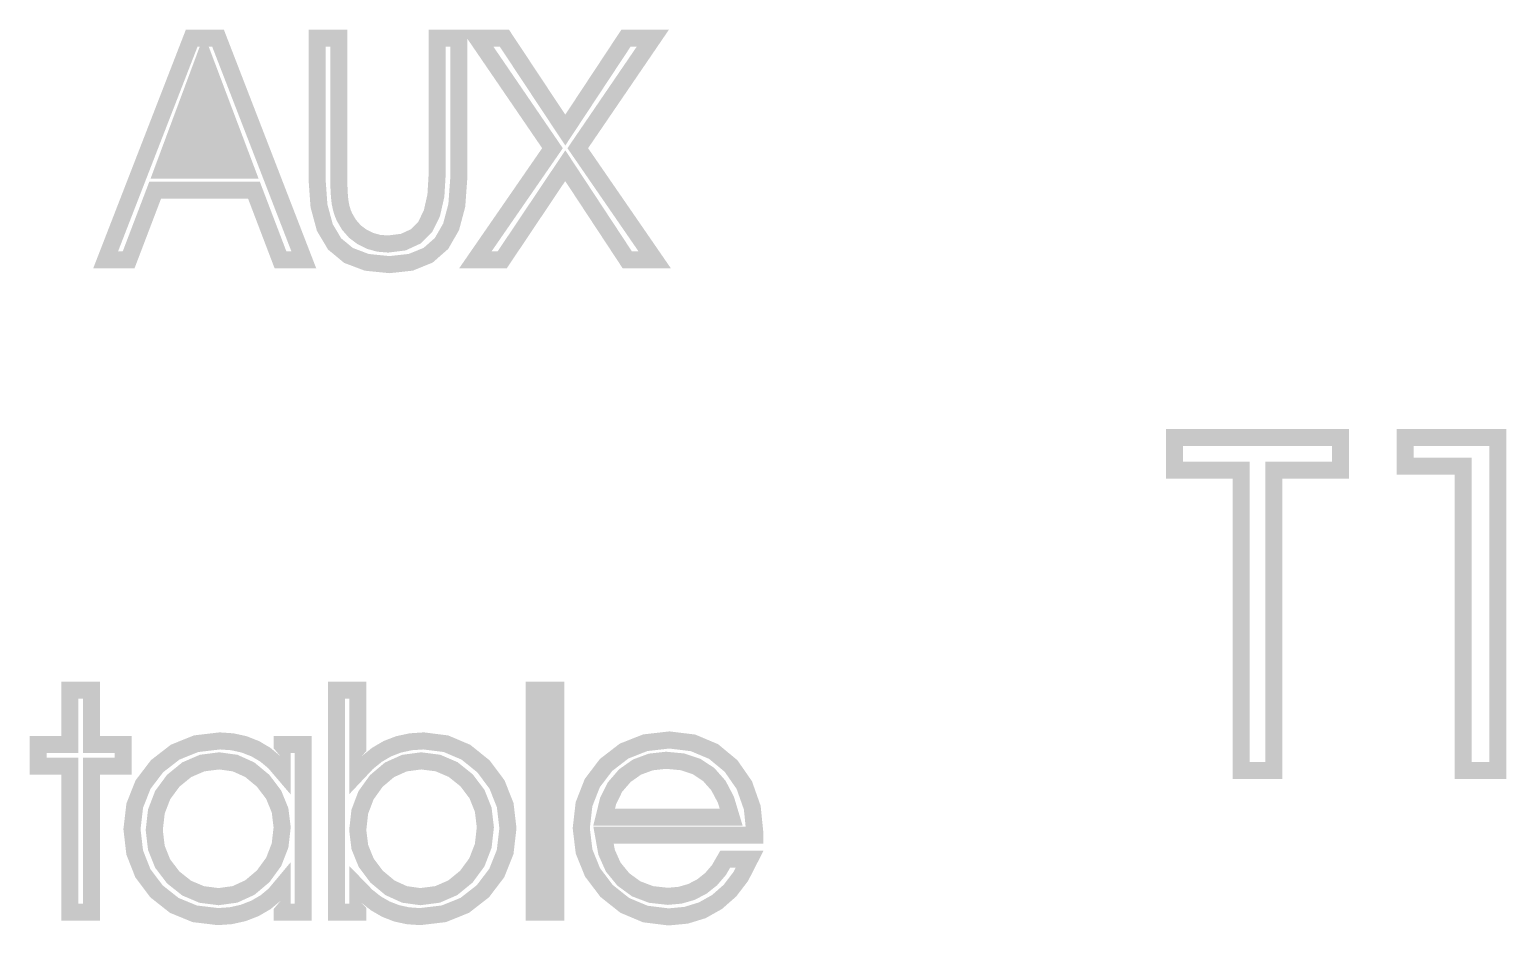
# Model space of a CAD drawing. Extents: x -1.96 to 2.19, y -1.6 to 2.11.
# Drawn here: x -1.5747 to -1.3145, y 1.5011 to 1.6591 of the extents above; entities that cross this region are included whole.
import ezdxf

# ---------------------------------------------------------------- set-up
doc = ezdxf.new("R2010")
doc.units = 0
doc.header["$LTSCALE"] = 0.000394
doc.layers.add('TO', color=7, linetype='CONTINUOUS')

msp = doc.modelspace()

# ---------------------------------------------------------------- linework, layer by layer
at = {"layer": 'TO', "color": 7, "linetype": 'CONTINUOUS', "const_width": 0.003}
for points in [[(-1.557268, 1.618472), (-1.561319, 1.618472), (-1.546142, 1.657591), (-1.54152, 1.657591), (-1.52639, 1.618472), (-1.5305, 1.618472), (-1.535177, 1.630752), (-1.552591, 1.630752), (-1.557268, 1.618472)], [(-1.557268, 1.618472), (-1.561319, 1.618472), (-1.546142, 1.657591), (-1.54152, 1.657591), (-1.52639, 1.618472), (-1.5305, 1.618472), (-1.535177, 1.630752), (-1.552591, 1.630752), (-1.557268, 1.618472)], [(-1.536524, 1.634272), (-1.543941, 1.653913), (-1.551252, 1.634272), (-1.536524, 1.634272)], [(-1.536524, 1.634272), (-1.543941, 1.653913), (-1.551252, 1.634272), (-1.536524, 1.634272)], [(-1.524063, 1.657591), (-1.52022, 1.657591), (-1.52022, 1.63285), (-1.520195, 1.631094), (-1.52012, 1.62966), (-1.519992, 1.628551), (-1.519804, 1.627637), (-1.519552, 1.626797), (-1.519232, 1.626028), (-1.51842, 1.624645), (-1.517395, 1.62348), (-1.51615, 1.622535), (-1.514742, 1.621832), (-1.513212, 1.621409), (-1.511563, 1.621268), (-1.508867, 1.621605), (-1.506683, 1.622614), (-1.505008, 1.624295), (-1.503831, 1.626675), (-1.503125, 1.629797), (-1.50289, 1.633657), (-1.50289, 1.657591), (-1.499102, 1.657591), (-1.499102, 1.632713), (-1.499438, 1.628073), (-1.500447, 1.624293), (-1.50213, 1.62137), (-1.504489, 1.619298), (-1.507547, 1.618053), (-1.511299, 1.617638), (-1.515301, 1.618044), (-1.518524, 1.619264), (-1.520972, 1.621295), (-1.522691, 1.624185), (-1.52372, 1.627991), (-1.524063, 1.632713), (-1.524063, 1.657591)], [(-1.524063, 1.657591), (-1.52022, 1.657591), (-1.52022, 1.63285), (-1.520195, 1.631094), (-1.52012, 1.62966), (-1.519992, 1.628551), (-1.519804, 1.627637), (-1.519552, 1.626797), (-1.519232, 1.626028), (-1.51842, 1.624645), (-1.517395, 1.62348), (-1.51615, 1.622535), (-1.514742, 1.621832), (-1.513212, 1.621409), (-1.511563, 1.621268), (-1.508867, 1.621605), (-1.506683, 1.622614), (-1.505008, 1.624295), (-1.503831, 1.626675), (-1.503125, 1.629797), (-1.50289, 1.633657), (-1.50289, 1.657591), (-1.499102, 1.657591), (-1.499102, 1.632713), (-1.499438, 1.628073), (-1.500447, 1.624293), (-1.50213, 1.62137), (-1.504489, 1.619298), (-1.507547, 1.618053), (-1.511299, 1.617638), (-1.515301, 1.618044), (-1.518524, 1.619264), (-1.520972, 1.621295), (-1.522691, 1.624185), (-1.52372, 1.627991), (-1.524063, 1.632713), (-1.524063, 1.657591)], [(-1.491445, 1.618472), (-1.496177, 1.618472), (-1.482579, 1.638169), (-1.495846, 1.657591), (-1.491071, 1.657591), (-1.480323, 1.641362), (-1.46961, 1.657591), (-1.464878, 1.657591), (-1.478122, 1.638169), (-1.464559, 1.618472), (-1.46939, 1.618472), (-1.480323, 1.635079), (-1.491445, 1.618472)], [(-1.491445, 1.618472), (-1.496177, 1.618472), (-1.482579, 1.638169), (-1.495846, 1.657591), (-1.491071, 1.657591), (-1.480323, 1.641362), (-1.46961, 1.657591), (-1.464878, 1.657591), (-1.478122, 1.638169), (-1.464559, 1.618472), (-1.46939, 1.618472), (-1.480323, 1.635079), (-1.491445, 1.618472)], [(-1.355461, 1.528472), (-1.361224, 1.528472), (-1.361224, 1.581386), (-1.372957, 1.581386), (-1.372957, 1.58715), (-1.343728, 1.58715), (-1.343728, 1.581386), (-1.355461, 1.581386), (-1.355461, 1.528472)], [(-1.355461, 1.528472), (-1.361224, 1.528472), (-1.361224, 1.581386), (-1.372957, 1.581386), (-1.372957, 1.58715), (-1.343728, 1.58715), (-1.343728, 1.581386), (-1.355461, 1.581386), (-1.355461, 1.528472)], [(-1.315984, 1.528472), (-1.322102, 1.528472), (-1.322102, 1.582114), (-1.332339, 1.582114), (-1.332339, 1.58715), (-1.315984, 1.58715), (-1.315984, 1.528472)], [(-1.315984, 1.528472), (-1.322102, 1.528472), (-1.322102, 1.582114), (-1.332339, 1.582114), (-1.332339, 1.58715), (-1.315984, 1.58715), (-1.315984, 1.528472)], [(-1.567614, 1.503472), (-1.567614, 1.529213), (-1.573224, 1.529213), (-1.573224, 1.533028), (-1.567614, 1.533028), (-1.567614, 1.542591), (-1.563827, 1.542591), (-1.563827, 1.533028), (-1.558213, 1.533028), (-1.558213, 1.529213), (-1.563827, 1.529213), (-1.563827, 1.503472), (-1.567614, 1.503472)], [(-1.567614, 1.503472), (-1.567614, 1.529213), (-1.573224, 1.529213), (-1.573224, 1.533028), (-1.567614, 1.533028), (-1.567614, 1.542591), (-1.563827, 1.542591), (-1.563827, 1.533028), (-1.558213, 1.533028), (-1.558213, 1.529213), (-1.563827, 1.529213), (-1.563827, 1.503472), (-1.567614, 1.503472)], [(-1.516894, 1.542591), (-1.516894, 1.530256), (-1.516894, 1.528055), (-1.515249, 1.529805), (-1.513504, 1.53122), (-1.511657, 1.532303), (-1.509684, 1.53306), (-1.507559, 1.533516), (-1.505283, 1.533669), (-1.501344, 1.533171), (-1.49783, 1.531676), (-1.49474, 1.529185), (-1.492347, 1.525979), (-1.490909, 1.522341), (-1.490429, 1.518272), (-1.490919, 1.514092), (-1.492388, 1.510391), (-1.494839, 1.507169), (-1.498026, 1.504684), (-1.501715, 1.503191), (-1.505909, 1.502693), (-1.50803, 1.502837), (-1.510029, 1.50327), (-1.511906, 1.503996), (-1.513675, 1.505013), (-1.515337, 1.506324), (-1.516894, 1.507929), (-1.516894, 1.503472), (-1.520626, 1.503472), (-1.520626, 1.542591), (-1.516894, 1.542591)], [(-1.516894, 1.542591), (-1.516894, 1.530256), (-1.516894, 1.528055), (-1.515249, 1.529805), (-1.513504, 1.53122), (-1.511657, 1.532303), (-1.509684, 1.53306), (-1.507559, 1.533516), (-1.505283, 1.533669), (-1.501344, 1.533171), (-1.49783, 1.531676), (-1.49474, 1.529185), (-1.492347, 1.525979), (-1.490909, 1.522341), (-1.490429, 1.518272), (-1.490919, 1.514092), (-1.492388, 1.510391), (-1.494839, 1.507169), (-1.498026, 1.504684), (-1.501715, 1.503191), (-1.505909, 1.502693), (-1.50803, 1.502837), (-1.510029, 1.50327), (-1.511906, 1.503996), (-1.513675, 1.505013), (-1.515337, 1.506324), (-1.516894, 1.507929), (-1.516894, 1.503472), (-1.520626, 1.503472), (-1.520626, 1.542591), (-1.516894, 1.542591)], [(-1.485807, 1.503472), (-1.485807, 1.542591), (-1.48202, 1.542591), (-1.48202, 1.503472), (-1.485807, 1.503472)], [(-1.485807, 1.503472), (-1.485807, 1.542591), (-1.48202, 1.542591), (-1.48202, 1.503472), (-1.485807, 1.503472)], [(-1.530209, 1.50815), (-1.531531, 1.506569), (-1.533128, 1.505234), (-1.535004, 1.504142), (-1.537075, 1.503337), (-1.539248, 1.502854), (-1.541524, 1.502693), (-1.545614, 1.503188), (-1.549222, 1.504671), (-1.552346, 1.507142), (-1.554751, 1.510335), (-1.556193, 1.513993), (-1.556673, 1.518118), (-1.556181, 1.522295), (-1.554707, 1.525993), (-1.552252, 1.529213), (-1.549062, 1.531689), (-1.545375, 1.533174), (-1.541193, 1.533669), (-1.538984, 1.533516), (-1.5369, 1.533054), (-1.534941, 1.532283), (-1.53315, 1.531223), (-1.531572, 1.529894), (-1.530209, 1.528295), (-1.530209, 1.533028), (-1.526504, 1.533028), (-1.526504, 1.503472), (-1.530209, 1.503472), (-1.530209, 1.50815)], [(-1.530209, 1.50815), (-1.531531, 1.506569), (-1.533128, 1.505234), (-1.535004, 1.504142), (-1.537075, 1.503337), (-1.539248, 1.502854), (-1.541524, 1.502693), (-1.545614, 1.503188), (-1.549222, 1.504671), (-1.552346, 1.507142), (-1.554751, 1.510335), (-1.556193, 1.513993), (-1.556673, 1.518118), (-1.556181, 1.522295), (-1.554707, 1.525993), (-1.552252, 1.529213), (-1.549062, 1.531689), (-1.545375, 1.533174), (-1.541193, 1.533669), (-1.538984, 1.533516), (-1.5369, 1.533054), (-1.534941, 1.532283), (-1.53315, 1.531223), (-1.531572, 1.529894), (-1.530209, 1.528295), (-1.530209, 1.533028), (-1.526504, 1.533028), (-1.526504, 1.503472), (-1.530209, 1.503472), (-1.530209, 1.50815)], [(-1.446909, 1.517043), (-1.473583, 1.517043), (-1.473042, 1.514033), (-1.471878, 1.511432), (-1.470091, 1.50924), (-1.467825, 1.507589), (-1.465211, 1.506598), (-1.462248, 1.506268), (-1.460104, 1.50646), (-1.458107, 1.507036), (-1.45626, 1.507992), (-1.454623, 1.509296), (-1.453252, 1.510897), (-1.452154, 1.512799), (-1.44785, 1.512799), (-1.449394, 1.50978), (-1.451307, 1.507272), (-1.453583, 1.505272), (-1.456179, 1.50381), (-1.45903, 1.502931), (-1.462138, 1.502638), (-1.466219, 1.503148), (-1.469857, 1.50468), (-1.473051, 1.507232), (-1.475528, 1.510502), (-1.477013, 1.514183), (-1.477508, 1.518272), (-1.477022, 1.522512), (-1.475567, 1.526229), (-1.473142, 1.529425), (-1.469964, 1.531875), (-1.466244, 1.533345), (-1.461984, 1.533835), (-1.457811, 1.533324), (-1.454189, 1.531795), (-1.451118, 1.529248), (-1.448779, 1.525879), (-1.447377, 1.5219), (-1.446909, 1.517311), (-1.446909, 1.517043)], [(-1.446909, 1.517043), (-1.473583, 1.517043), (-1.473042, 1.514033), (-1.471878, 1.511432), (-1.470091, 1.50924), (-1.467825, 1.507589), (-1.465211, 1.506598), (-1.462248, 1.506268), (-1.460104, 1.50646), (-1.458107, 1.507036), (-1.45626, 1.507992), (-1.454623, 1.509296), (-1.453252, 1.510897), (-1.452154, 1.512799), (-1.44785, 1.512799), (-1.449394, 1.50978), (-1.451307, 1.507272), (-1.453583, 1.505272), (-1.456179, 1.50381), (-1.45903, 1.502931), (-1.462138, 1.502638), (-1.466219, 1.503148), (-1.469857, 1.50468), (-1.473051, 1.507232), (-1.475528, 1.510502), (-1.477013, 1.514183), (-1.477508, 1.518272), (-1.477022, 1.522512), (-1.475567, 1.526229), (-1.473142, 1.529425), (-1.469964, 1.531875), (-1.466244, 1.533345), (-1.461984, 1.533835), (-1.457811, 1.533324), (-1.454189, 1.531795), (-1.451118, 1.529248), (-1.448779, 1.525879), (-1.447377, 1.5219), (-1.446909, 1.517311), (-1.446909, 1.517043)], [(-1.530209, 1.518437), (-1.530582, 1.52144), (-1.531701, 1.524175), (-1.533567, 1.526646), (-1.535919, 1.528593), (-1.5385, 1.529761), (-1.541303, 1.53015), (-1.544318, 1.529761), (-1.547017, 1.528593), (-1.549402, 1.526646), (-1.55126, 1.524121), (-1.552376, 1.521223), (-1.552748, 1.517953), (-1.552378, 1.514832), (-1.551269, 1.512054), (-1.549421, 1.509618), (-1.547051, 1.507727), (-1.544382, 1.506592), (-1.541413, 1.506213), (-1.538534, 1.506611), (-1.535914, 1.507805), (-1.533555, 1.509799), (-1.531697, 1.512354), (-1.530581, 1.515233), (-1.530209, 1.518437)], [(-1.530209, 1.518437), (-1.530582, 1.52144), (-1.531701, 1.524175), (-1.533567, 1.526646), (-1.535919, 1.528593), (-1.5385, 1.529761), (-1.541303, 1.53015), (-1.544318, 1.529761), (-1.547017, 1.528593), (-1.549402, 1.526646), (-1.55126, 1.524121), (-1.552376, 1.521223), (-1.552748, 1.517953), (-1.552378, 1.514832), (-1.551269, 1.512054), (-1.549421, 1.509618), (-1.547051, 1.507727), (-1.544382, 1.506592), (-1.541413, 1.506213), (-1.538534, 1.506611), (-1.535914, 1.507805), (-1.533555, 1.509799), (-1.531697, 1.512354), (-1.530581, 1.515233), (-1.530209, 1.518437)], [(-1.516894, 1.517953), (-1.516521, 1.514936), (-1.515405, 1.51219), (-1.513547, 1.509717), (-1.511206, 1.507769), (-1.508641, 1.506601), (-1.505854, 1.506213), (-1.50284, 1.506605), (-1.500141, 1.50778), (-1.497756, 1.509736), (-1.495898, 1.512267), (-1.494782, 1.515166), (-1.494409, 1.518437), (-1.494779, 1.521543), (-1.495889, 1.524312), (-1.497736, 1.526744), (-1.500104, 1.528635), (-1.502764, 1.529771), (-1.505717, 1.53015), (-1.508662, 1.529755), (-1.511301, 1.528571), (-1.51363, 1.526598), (-1.515442, 1.524066), (-1.51653, 1.521183), (-1.516894, 1.517953)], [(-1.516894, 1.517953), (-1.516521, 1.514936), (-1.515405, 1.51219), (-1.513547, 1.509717), (-1.511206, 1.507769), (-1.508641, 1.506601), (-1.505854, 1.506213), (-1.50284, 1.506605), (-1.500141, 1.50778), (-1.497756, 1.509736), (-1.495898, 1.512267), (-1.494782, 1.515166), (-1.494409, 1.518437), (-1.494779, 1.521543), (-1.495889, 1.524312), (-1.497736, 1.526744), (-1.500104, 1.528635), (-1.502764, 1.529771), (-1.505717, 1.53015), (-1.508662, 1.529755), (-1.511301, 1.528571), (-1.51363, 1.526598), (-1.515442, 1.524066), (-1.51653, 1.521183), (-1.516894, 1.517953)], [(-1.451098, 1.520244), (-1.452016, 1.523291), (-1.453333, 1.525792), (-1.455051, 1.527744), (-1.457161, 1.529142), (-1.459657, 1.529978), (-1.462543, 1.530256), (-1.465259, 1.529956), (-1.467687, 1.529056), (-1.469823, 1.527551), (-1.471555, 1.525538), (-1.472769, 1.523103), (-1.473472, 1.520244), (-1.451098, 1.520244)], [(-1.451098, 1.520244), (-1.452016, 1.523291), (-1.453333, 1.525792), (-1.455051, 1.527744), (-1.457161, 1.529142), (-1.459657, 1.529978), (-1.462543, 1.530256), (-1.465259, 1.529956), (-1.467687, 1.529056), (-1.469823, 1.527551), (-1.471555, 1.525538), (-1.472769, 1.523103), (-1.473472, 1.520244), (-1.451098, 1.520244)]]:
    msp.add_lwpolyline(points, dxfattribs=at)
at = {"layer": 'TO', "color": 7}
for points in [[(-1.536524, 1.634272), (-1.543941, 1.653913), (-1.536524, 1.634272), (-1.551252, 1.634272)], [(-1.485807, 1.503472), (-1.485807, 1.542591), (-1.48202, 1.503472), (-1.48202, 1.542591)]]:
    msp.add_solid(points, dxfattribs=at)

doc.saveas('drawing.dxf')
